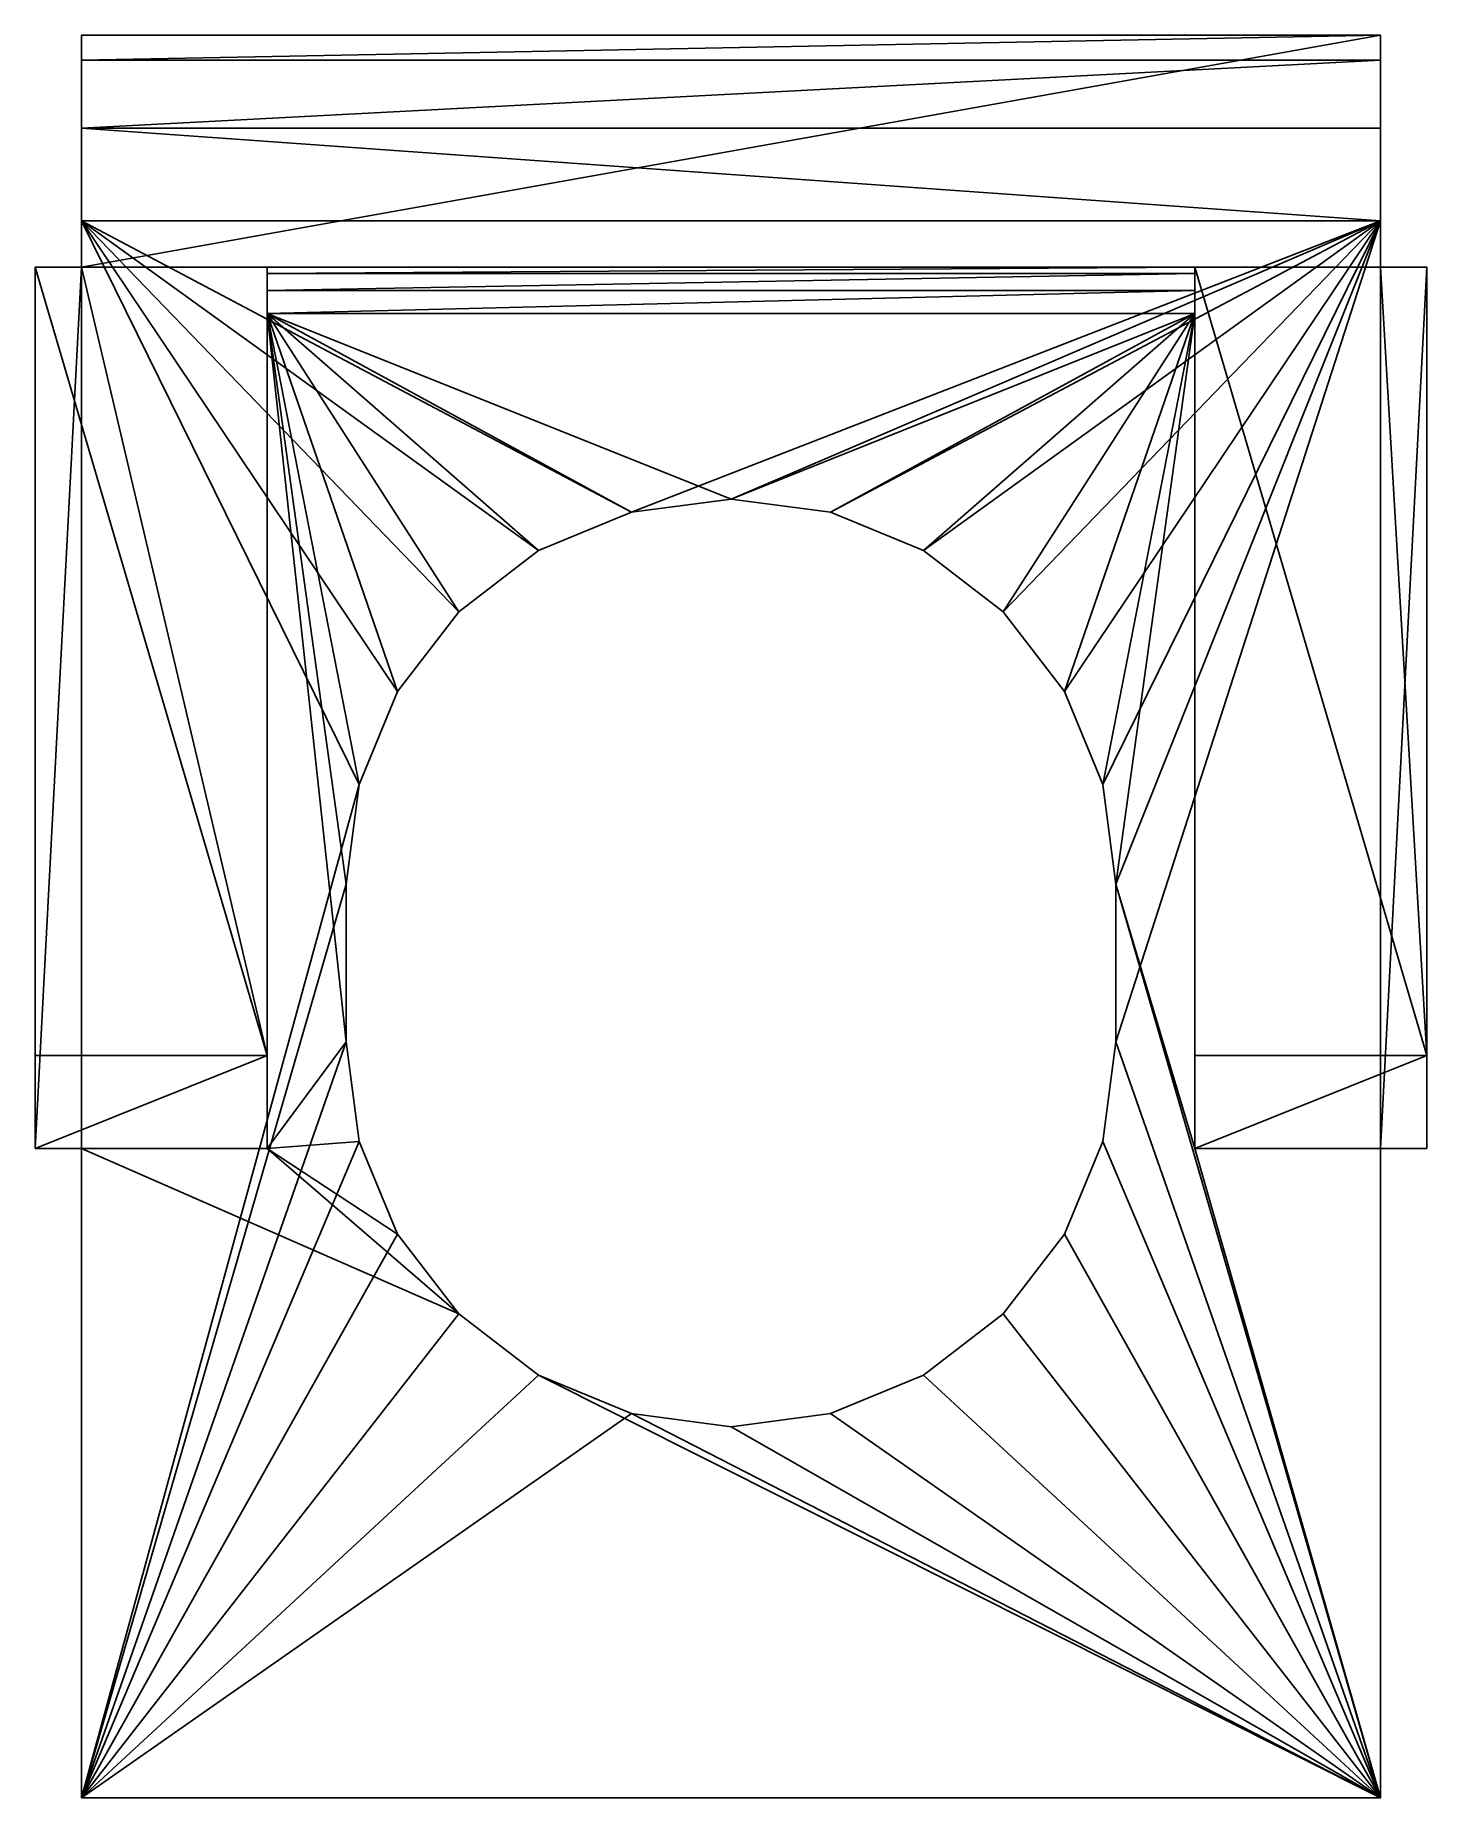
# Model space of a CAD drawing. Extents: x -1 to 29, y 0 to 38.
import ezdxf

# ---------------------------------------------------------------- set-up
doc = ezdxf.new("R2010")
doc.units = 0

msp = doc.modelspace()

# ---------------------------------------------------------------- linework, layer by layer
for points in [[(0, 33, 17.034), (0, 38, 17.034), (0, 37.464, 2.034)], [(0, 37.464, 2.034), (0, 38, 17.034), (0, 38, 4.034)], [(0, 37.464, 2.034), (0, 38, 4.034), (28, 38, 4.034)], [(0, 37.464, 2.034), (28, 38, 4.034), (28, 37.464, 2.034)], [(0, 38, 4.034), (0, 38, 17.034), (28, 38, 17.034)], [(0, 38, 4.034), (28, 38, 17.034), (28, 38, 4.034)], [(0, 33, 17.034), (28, 33, 17.034), (28, 38, 17.034)], [(0, 33, 17.034), (28, 38, 17.034), (0, 38, 17.034)], [(28, 33, 17.034), (28, 37.464, 2.034), (28, 38, 4.034)], [(28, 33, 17.034), (28, 38, 4.034), (28, 38, 17.034)], [(0, 33, 17.034), (0, 37.464, 2.034), (0, 36, 0.569)], [(0, 36, 0.569), (0, 37.464, 2.034), (28, 37.464, 2.034)], [(0, 36, 0.569), (28, 37.464, 2.034), (28, 36, 0.569)], [(28, 33, 17.034), (28, 36, 0.569), (28, 37.464, 2.034)], [(0, 33, 17.034), (0, 36, 0.569), (0, 34, 0.034)], [(28, 34, 0.034), (0, 34, 0.034), (0, 36, 0.569)], [(28, 34, 0.034), (0, 36, 0.569), (28, 36, 0.569)], [(28, 33, 17.034), (28, 34, 0.034), (28, 36, 0.569)], [(0, 0, 0.034), (0, 33, 5.034), (0, 34, 0.034)], [(0, 34, 0.034), (0, 33, 5.034), (0, 33, 16.434)], [(0, 34, 0.034), (0, 33, 16.434), (0, 33, 17.034)], [(0, 0, 0.034), (0, 34, 0.034), (5.983, 21.848, 0.034)], [(28, 34, 0.034), (11.852, 27.717, 0.034), (0, 34, 0.034)], [(0, 34, 0.034), (11.852, 27.717, 0.034), (9.85, 26.888, 0.034)], [(0, 34, 0.034), (9.85, 26.888, 0.034), (8.131, 25.569, 0.034)], [(0, 34, 0.034), (8.131, 25.569, 0.034), (6.812, 23.85, 0.034)], [(5.983, 21.848, 0.034), (0, 34, 0.034), (6.812, 23.85, 0.034)], [(28, 34, 0.034), (14, 28, 0.034), (11.852, 27.717, 0.034)], [(28, 34, 0.034), (16.148, 27.717, 0.034), (14, 28, 0.034)], [(28, 34, 0.034), (18.15, 26.888, 0.034), (16.148, 27.717, 0.034)], [(28, 34, 0.034), (19.869, 25.569, 0.034), (18.15, 26.888, 0.034)], [(28, 34, 0.034), (21.188, 23.85, 0.034), (19.869, 25.569, 0.034)], [(28, 34, 0.034), (22.017, 21.848, 0.034), (21.188, 23.85, 0.034)], [(28, 34, 0.034), (22.3, 19.7, 0.034), (22.017, 21.848, 0.034)], [(28, 0, 0.034), (22.3, 16.3, 0.034), (28, 34, 0.034)], [(28, 34, 0.034), (22.3, 16.3, 0.034), (22.3, 19.7, 0.034)], [(28, 33, 17.034), (28, 33, 16.434), (28, 34, 0.034)], [(28, 34, 0.034), (28, 33, 16.434), (28, 33, 5.034)], [(28, 34, 0.034), (28, 33, 5.034), (28, 0, 0.034)], [(4, 16, 16.434), (0, 33, 16.434), (-1, 33, 16.434)], [(4, 16, 16.434), (-1, 33, 16.434), (-1, 16, 16.434)], [(-1, 14, 5.034), (-1, 16, 16.434), (-1, 33, 16.434)], [(-1, 14, 5.034), (-1, 33, 16.434), (-1, 33, 5.034)], [(0, 33, 5.034), (0, 14, 5.034), (-1, 14, 5.034)], [(0, 33, 5.034), (-1, 14, 5.034), (-1, 33, 5.034)], [(0, 33, 16.434), (0, 33, 5.034), (-1, 33, 5.034)], [(0, 33, 16.434), (-1, 33, 5.034), (-1, 33, 16.434)], [(0, 0, 0.034), (0, 14, 5.034), (0, 33, 5.034)], [(28, 33, 17.034), (0, 33, 17.034), (0, 33, 16.434)], [(28, 33, 17.034), (0, 33, 16.434), (4, 33, 16.434)], [(4, 16, 16.434), (4, 33, 16.434), (0, 33, 16.434)], [(4, 32.866, 5.534), (24, 32.866, 5.534), (24, 33, 6.034)], [(4, 32.866, 5.534), (24, 33, 6.034), (4, 33, 6.034)], [(28, 33, 17.034), (4, 33, 16.434), (24, 33, 16.434)], [(24, 33, 16.434), (4, 33, 16.434), (4, 33, 6.034)], [(24, 33, 16.434), (4, 33, 6.034), (24, 33, 6.034)], [(4, 33, 16.434), (4, 16, 16.434), (4, 14, 14.434)], [(4, 33, 16.434), (4, 14, 14.434), (4, 14, 5.034)], [(4, 33, 16.434), (4, 14, 5.034), (4, 32, 5.034)], [(4, 33, 16.434), (4, 32, 5.034), (4, 32.5, 5.168)], [(4, 33, 16.434), (4, 32.5, 5.168), (4, 32.866, 5.534)], [(4, 33, 16.434), (4, 32.866, 5.534), (4, 33, 6.034)], [(4, 32.5, 5.168), (24, 32.5, 5.168), (24, 32.866, 5.534)], [(4, 32.5, 5.168), (24, 32.866, 5.534), (4, 32.866, 5.534)], [(28, 33, 17.034), (24, 33, 16.434), (28, 33, 16.434)], [(24, 32, 5.034), (24, 16, 16.434), (24, 33, 16.434)], [(24, 32, 5.034), (24, 33, 16.434), (24, 33, 6.034)], [(24, 32, 5.034), (24, 33, 6.034), (24, 32.866, 5.534)], [(29, 16, 16.434), (28, 33, 16.434), (24, 33, 16.434)], [(29, 16, 16.434), (24, 33, 16.434), (24, 16, 16.434)], [(24, 32, 5.034), (24, 32.866, 5.534), (24, 32.5, 5.168)], [(28, 0, 0.034), (28, 33, 5.034), (28, 14, 5.034)], [(29, 16, 16.434), (29, 33, 16.434), (28, 33, 16.434)], [(28, 14, 5.034), (28, 33, 5.034), (29, 33, 5.034)], [(28, 14, 5.034), (29, 33, 5.034), (29, 14, 5.034)], [(28, 33, 5.034), (28, 33, 16.434), (29, 33, 16.434)], [(28, 33, 5.034), (29, 33, 16.434), (29, 33, 5.034)], [(29, 33, 16.434), (29, 16, 16.434), (29, 14, 14.434)], [(29, 33, 16.434), (29, 14, 14.434), (29, 14, 5.034)], [(29, 33, 16.434), (29, 14, 5.034), (29, 33, 5.034)], [(4, 32, 5.034), (24, 32, 5.034), (24, 32.5, 5.168)], [(4, 32, 5.034), (24, 32.5, 5.168), (4, 32.5, 5.168)], [(4, 32, 5.034), (9.85, 26.888, 5.034), (11.852, 27.717, 5.034)], [(4, 14, 5.034), (5.7, 16.3, 5.034), (4, 32, 5.034)], [(4, 32, 5.034), (5.7, 16.3, 5.034), (5.7, 19.7, 5.034)], [(4, 32, 5.034), (5.7, 19.7, 5.034), (5.983, 21.848, 5.034)], [(5.983, 21.848, 5.034), (6.812, 23.85, 5.034), (4, 32, 5.034)], [(8.131, 25.569, 5.034), (4, 32, 5.034), (6.812, 23.85, 5.034)], [(9.85, 26.888, 5.034), (4, 32, 5.034), (8.131, 25.569, 5.034)], [(14, 28, 5.034), (24, 32, 5.034), (4, 32, 5.034)], [(11.852, 27.717, 5.034), (14, 28, 5.034), (4, 32, 5.034)], [(24, 32, 5.034), (14, 28, 5.034), (16.148, 27.717, 5.034)], [(24, 32, 5.034), (16.148, 27.717, 5.034), (18.15, 26.888, 5.034)], [(24, 32, 5.034), (18.15, 26.888, 5.034), (19.869, 25.569, 5.034)], [(24, 32, 5.034), (19.869, 25.569, 5.034), (21.188, 23.85, 5.034)], [(24, 32, 5.034), (21.188, 23.85, 5.034), (22.017, 21.848, 5.034)], [(24, 32, 5.034), (22.017, 21.848, 5.034), (22.3, 19.7, 5.034)], [(24, 32, 5.034), (22.3, 19.7, 5.034), (24, 14, 5.034)], [(24, 32, 5.034), (24, 14, 5.034), (24, 14, 14.434)], [(24, 32, 5.034), (24, 14, 14.434), (24, 16, 16.434)], [(11.852, 27.717, 5.034), (11.852, 27.717, 0.034), (14, 28, 5.034)], [(14, 28, 0.034), (14, 28, 5.034), (11.852, 27.717, 0.034)], [(16.148, 27.717, 5.034), (14, 28, 5.034), (14, 28, 0.034)], [(16.148, 27.717, 0.034), (16.148, 27.717, 5.034), (14, 28, 0.034)], [(9.85, 26.888, 0.034), (11.852, 27.717, 0.034), (11.852, 27.717, 5.034)], [(9.85, 26.888, 0.034), (11.852, 27.717, 5.034), (9.85, 26.888, 5.034)], [(18.15, 26.888, 5.034), (16.148, 27.717, 5.034), (16.148, 27.717, 0.034)], [(18.15, 26.888, 5.034), (16.148, 27.717, 0.034), (18.15, 26.888, 0.034)], [(9.85, 26.888, 5.034), (8.131, 25.569, 5.034), (8.131, 25.569, 0.034)], [(9.85, 26.888, 5.034), (8.131, 25.569, 0.034), (9.85, 26.888, 0.034)], [(18.15, 26.888, 5.034), (18.15, 26.888, 0.034), (19.869, 25.569, 0.034)], [(18.15, 26.888, 5.034), (19.869, 25.569, 0.034), (19.869, 25.569, 5.034)], [(6.812, 23.85, 0.034), (8.131, 25.569, 0.034), (8.131, 25.569, 5.034)], [(6.812, 23.85, 0.034), (8.131, 25.569, 5.034), (6.812, 23.85, 5.034)], [(19.869, 25.569, 0.034), (21.188, 23.85, 0.034), (21.188, 23.85, 5.034)], [(19.869, 25.569, 0.034), (21.188, 23.85, 5.034), (19.869, 25.569, 5.034)], [(5.983, 21.848, 0.034), (6.812, 23.85, 0.034), (5.983, 21.848, 5.034)], [(6.812, 23.85, 5.034), (5.983, 21.848, 5.034), (6.812, 23.85, 0.034)], [(21.188, 23.85, 5.034), (21.188, 23.85, 0.034), (22.017, 21.848, 0.034)], [(21.188, 23.85, 5.034), (22.017, 21.848, 0.034), (22.017, 21.848, 5.034)], [(0, 0, 0.034), (5.983, 21.848, 0.034), (5.7, 19.7, 0.034)], [(5.7, 19.7, 0.034), (5.983, 21.848, 0.034), (5.7, 19.7, 5.034)], [(5.983, 21.848, 5.034), (5.7, 19.7, 5.034), (5.983, 21.848, 0.034)], [(22.017, 21.848, 5.034), (22.017, 21.848, 0.034), (22.3, 19.7, 0.034)], [(22.017, 21.848, 5.034), (22.3, 19.7, 0.034), (22.3, 19.7, 5.034)], [(0, 0, 0.034), (5.7, 19.7, 0.034), (5.7, 16.3, 0.034)], [(5.7, 19.7, 5.034), (5.7, 16.3, 5.034), (5.7, 16.3, 0.034)], [(5.7, 19.7, 5.034), (5.7, 16.3, 0.034), (5.7, 19.7, 0.034)], [(28, 0, 5.034), (24, 14, 5.034), (22.3, 19.7, 5.034)], [(28, 0, 5.034), (22.3, 19.7, 5.034), (22.3, 16.3, 5.034)], [(22.3, 19.7, 5.034), (22.3, 19.7, 0.034), (22.3, 16.3, 0.034)], [(22.3, 19.7, 5.034), (22.3, 16.3, 0.034), (22.3, 16.3, 5.034)], [(4, 16, 16.434), (-1, 16, 16.434), (-1, 14, 14.434)], [(4, 16, 16.434), (-1, 14, 14.434), (4, 14, 14.434)], [(-1, 14, 5.034), (-1, 14, 14.434), (-1, 16, 16.434)], [(0, 0, 0.034), (5.7, 16.3, 0.034), (5.983, 14.152, 0.034)], [(5.983, 14.152, 5.034), (5.7, 16.3, 5.034), (4, 14, 5.034)], [(5.7, 16.3, 0.034), (5.7, 16.3, 5.034), (5.983, 14.152, 5.034)], [(5.7, 16.3, 0.034), (5.983, 14.152, 5.034), (5.983, 14.152, 0.034)], [(28, 0, 5.034), (22.3, 16.3, 5.034), (22.017, 14.152, 5.034)], [(28, 0, 0.034), (22.017, 14.152, 0.034), (22.3, 16.3, 0.034)], [(22.017, 14.152, 0.034), (22.017, 14.152, 5.034), (22.3, 16.3, 5.034)], [(22.3, 16.3, 5.034), (22.3, 16.3, 0.034), (22.017, 14.152, 0.034)], [(29, 16, 16.434), (24, 16, 16.434), (24, 14, 14.434)], [(29, 16, 16.434), (24, 14, 14.434), (29, 14, 14.434)], [(0, 0, 0.034), (5.983, 14.152, 0.034), (6.812, 12.15, 0.034)], [(4, 14, 5.034), (6.812, 12.15, 5.034), (5.983, 14.152, 5.034)], [(6.812, 12.15, 5.034), (6.812, 12.15, 0.034), (5.983, 14.152, 0.034)], [(6.812, 12.15, 5.034), (5.983, 14.152, 0.034), (5.983, 14.152, 5.034)], [(28, 0, 5.034), (22.017, 14.152, 5.034), (21.188, 12.15, 5.034)], [(28, 0, 0.034), (21.188, 12.15, 0.034), (22.017, 14.152, 0.034)], [(21.188, 12.15, 5.034), (22.017, 14.152, 5.034), (21.188, 12.15, 0.034)], [(22.017, 14.152, 0.034), (21.188, 12.15, 0.034), (22.017, 14.152, 5.034)], [(4, 14, 14.434), (-1, 14, 14.434), (-1, 14, 5.034)], [(4, 14, 14.434), (-1, 14, 5.034), (0, 14, 5.034)], [(0, 0, 5.034), (0, 14, 5.034), (0, 0, 0.034)], [(0, 14, 5.034), (0, 0, 5.034), (8.131, 10.431, 5.034)], [(4, 14, 5.034), (0, 14, 5.034), (8.131, 10.431, 5.034)], [(4, 14, 14.434), (0, 14, 5.034), (4, 14, 5.034)], [(4, 14, 5.034), (8.131, 10.431, 5.034), (6.812, 12.15, 5.034)], [(28, 0, 5.034), (28, 14, 5.034), (24, 14, 5.034)], [(29, 14, 14.434), (24, 14, 14.434), (24, 14, 5.034)], [(29, 14, 14.434), (24, 14, 5.034), (28, 14, 5.034)], [(28, 0, 0.034), (28, 14, 5.034), (28, 0, 5.034)], [(29, 14, 14.434), (28, 14, 5.034), (29, 14, 5.034)], [(0, 0, 0.034), (6.812, 12.15, 0.034), (8.131, 10.431, 0.034)], [(6.812, 12.15, 0.034), (6.812, 12.15, 5.034), (8.131, 10.431, 5.034)], [(6.812, 12.15, 0.034), (8.131, 10.431, 5.034), (8.131, 10.431, 0.034)], [(28, 0, 5.034), (21.188, 12.15, 5.034), (19.869, 10.431, 5.034)], [(28, 0, 0.034), (19.869, 10.431, 0.034), (21.188, 12.15, 0.034)], [(21.188, 12.15, 5.034), (21.188, 12.15, 0.034), (19.869, 10.431, 0.034)], [(19.869, 10.431, 5.034), (21.188, 12.15, 5.034), (19.869, 10.431, 0.034)], [(8.131, 10.431, 5.034), (0, 0, 5.034), (9.85, 9.112, 5.034)], [(8.131, 10.431, 0.034), (9.85, 9.112, 0.034), (0, 0, 0.034)], [(9.85, 9.112, 5.034), (9.85, 9.112, 0.034), (8.131, 10.431, 0.034)], [(9.85, 9.112, 5.034), (8.131, 10.431, 0.034), (8.131, 10.431, 5.034)], [(28, 0, 5.034), (19.869, 10.431, 5.034), (18.15, 9.112, 5.034)], [(28, 0, 0.034), (18.15, 9.112, 0.034), (19.869, 10.431, 0.034)], [(19.869, 10.431, 0.034), (18.15, 9.112, 0.034), (19.869, 10.431, 5.034)], [(18.15, 9.112, 5.034), (19.869, 10.431, 5.034), (18.15, 9.112, 0.034)], [(9.85, 9.112, 5.034), (0, 0, 5.034), (11.852, 8.283, 5.034)], [(28, 0, 0.034), (0, 0, 0.034), (9.85, 9.112, 0.034)], [(28, 0, 0.034), (9.85, 9.112, 0.034), (11.852, 8.283, 0.034)], [(9.85, 9.112, 0.034), (9.85, 9.112, 5.034), (11.852, 8.283, 5.034)], [(9.85, 9.112, 0.034), (11.852, 8.283, 5.034), (11.852, 8.283, 0.034)], [(28, 0, 5.034), (18.15, 9.112, 5.034), (16.148, 8.283, 5.034)], [(28, 0, 0.034), (16.148, 8.283, 0.034), (18.15, 9.112, 0.034)], [(16.148, 8.283, 0.034), (18.15, 9.112, 5.034), (18.15, 9.112, 0.034)], [(16.148, 8.283, 5.034), (18.15, 9.112, 5.034), (16.148, 8.283, 0.034)], [(0, 0, 5.034), (28, 0, 5.034), (11.852, 8.283, 5.034)], [(28, 0, 5.034), (14, 8, 5.034), (11.852, 8.283, 5.034)], [(28, 0, 0.034), (11.852, 8.283, 0.034), (14, 8, 0.034)], [(14, 8, 0.034), (11.852, 8.283, 0.034), (11.852, 8.283, 5.034)], [(14, 8, 0.034), (11.852, 8.283, 5.034), (14, 8, 5.034)], [(28, 0, 5.034), (16.148, 8.283, 5.034), (14, 8, 5.034)], [(28, 0, 0.034), (14, 8, 0.034), (16.148, 8.283, 0.034)], [(14, 8, 0.034), (14, 8, 5.034), (16.148, 8.283, 0.034)], [(16.148, 8.283, 0.034), (14, 8, 5.034), (16.148, 8.283, 5.034)], [(0, 0, 0.034), (28, 0, 0.034), (28, 0, 5.034)], [(0, 0, 0.034), (28, 0, 5.034), (0, 0, 5.034)]]:
    msp.add_3dface(points)

doc.saveas('drawing.dxf')
